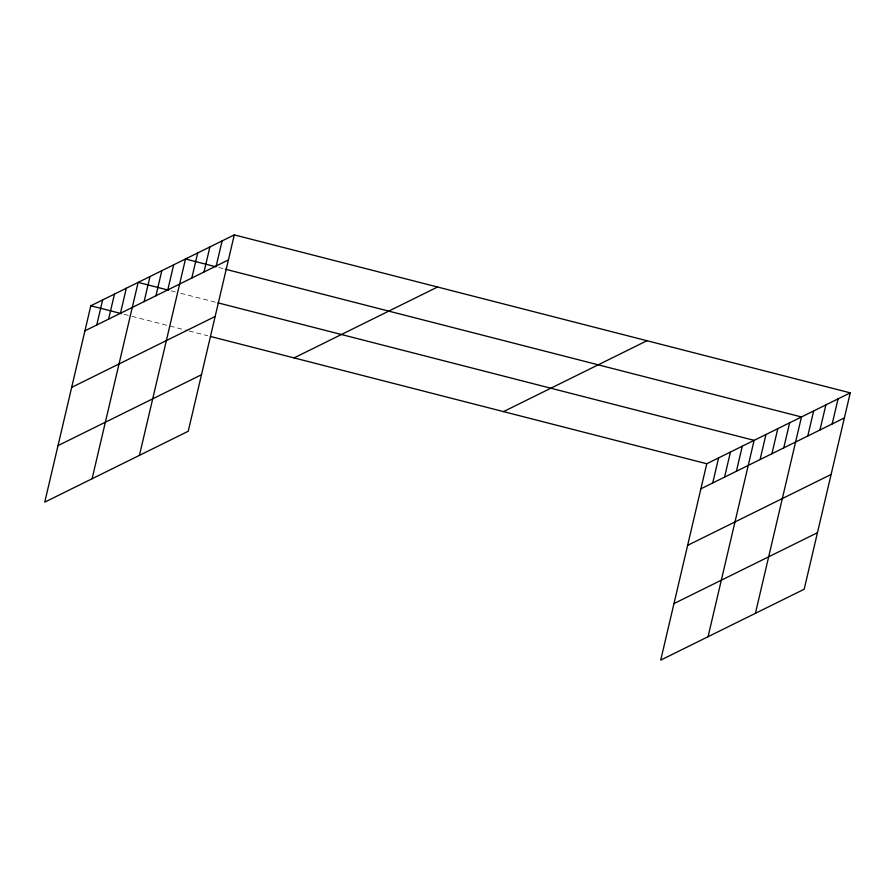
<?xml version="1.0" encoding="UTF-8"?>
<svg xmlns="http://www.w3.org/2000/svg" width="895" height="895" viewBox="0 0 895 895"><rect width="100%" height="100%" fill="white"/><g stroke="black" fill="none" stroke-linecap="round" stroke-linejoin="round"><path stroke-width="0.67" stroke-dasharray="4.47 3.36" d="M218.716 267.504L225.361 269.205M171.37 290.897L175.353 291.915M180.667 293.28L216.545 302.476M124.025 314.29L130.67 315.991M131.99 316.338L187.793 330.647M189.125 330.982L207.718 335.759"/><path stroke-width="1.34" d="M234.289 234.882L90.809 305.777L44.75 502.14L188.23 431.256L234.289 234.882L850.25 392.86L804.191 589.223L660.711 660.118L706.77 463.744L850.25 392.86M96.761 324.997L102.645 299.926M108.597 319.146L114.482 294.075M120.445 313.295L126.318 288.224M92.095 478.747L138.154 282.384L168.708 290.215M144.117 301.604L149.991 276.533M155.954 295.753L161.827 270.682M167.79 289.902L173.664 264.83M139.441 455.354L185.5 258.991L216.064 266.822M191.821 278.032L197.694 252.961M204.015 272.002L209.9 246.93M216.21 265.983L222.094 240.912M712.733 482.964L718.607 457.893M724.57 477.113L730.443 452.053M736.406 471.273L742.279 446.202M708.057 636.725L754.116 440.351L217.865 302.823M760.079 459.571L765.952 434.5M771.915 453.72L777.789 428.66M783.751 447.88L789.625 422.809M755.414 613.332L801.472 416.958L225.361 269.205M807.782 435.999L813.667 410.928M819.977 429.98L825.861 404.909M832.171 423.95L838.056 398.879M84.924 330.837L228.404 259.953M71.667 387.367L215.147 316.483M58.007 445.609L201.487 374.725M294.075 357.899L437.554 287.015M503.505 411.611L646.984 340.726M700.897 488.815L844.365 417.931M687.628 545.346L831.108 474.462M673.969 603.588L817.448 532.704M90.809 305.777L121.362 313.608M210.381 336.442L706.77 463.744"/></g></svg>
